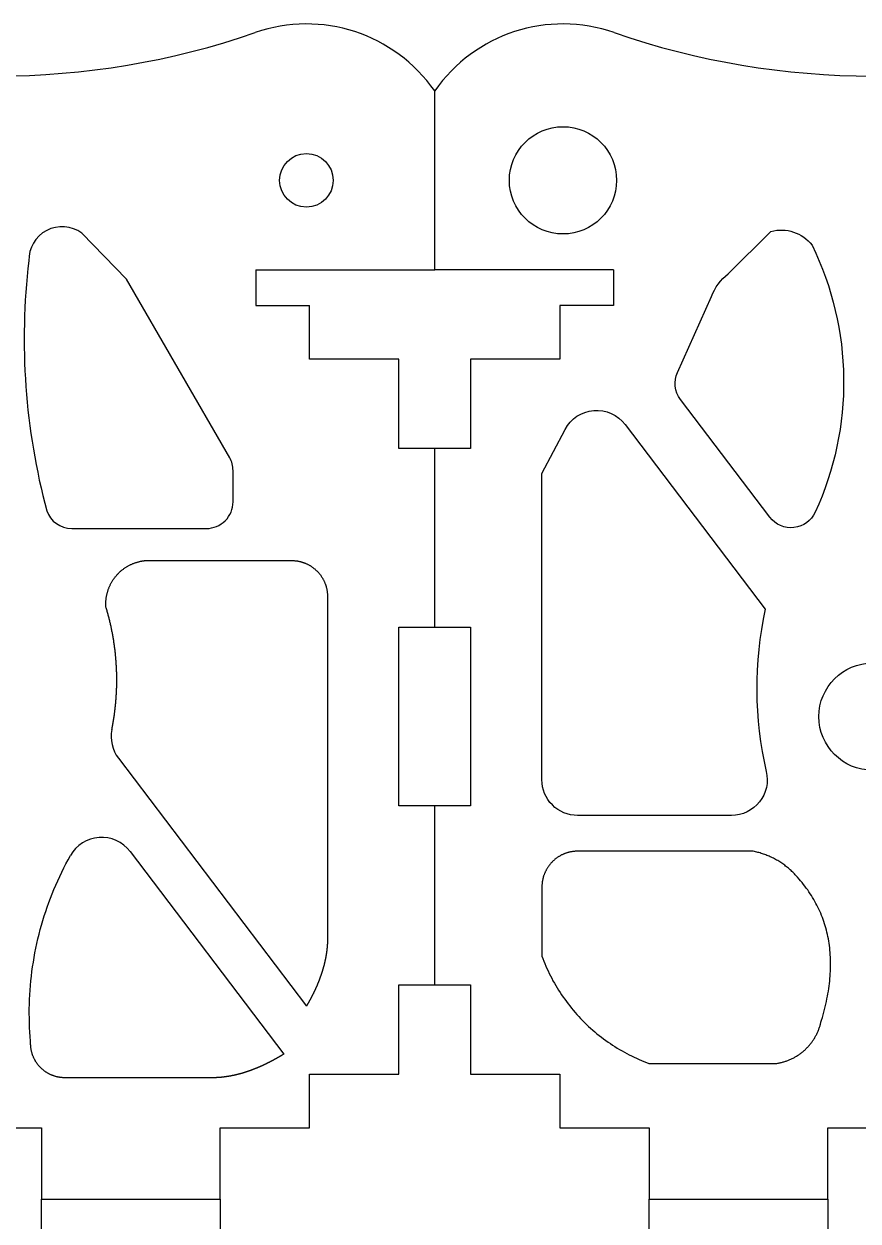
# Model space of a CAD drawing. Header units: millimetres. Extents: x 2149 to 2426, y 891 to 1013.
# Drawn here: x 2175.2 to 2221.9, y 942 to 1008.9 of the extents above; entities that cross this region are included whole.
import ezdxf

# ---------------------------------------------------------------- set-up
doc = ezdxf.new("R2010")
doc.units = ezdxf.units.MM
doc.layers.add('2mm航空层板', color=2, linetype='Continuous')

msp = doc.modelspace()

# ---------------------------------------------------------------- linework, layer by layer
at = {"layer": '2mm航空层板'}
for p, q in [((2198.225, 995.173), (2198.225, 1005.173)), ((2188.225, 995.173), (2198.225, 995.173)), ((2188.225, 995.173), (2188.225, 993.173)), ((2208.225, 995.173), (2198.225, 995.173)), ((2208.225, 995.173), (2208.225, 993.173)), ((2188.225, 993.173), (2191.225, 993.173)), ((2191.225, 990.173), (2191.225, 993.173)), ((2208.225, 993.173), (2205.225, 993.173)), ((2205.225, 993.173), (2205.225, 990.173)), ((2196.225, 990.173), (2191.225, 990.173)), ((2196.225, 985.173), (2196.225, 990.173)), ((2205.225, 990.173), (2200.225, 990.173)), ((2200.225, 990.173), (2200.225, 985.173)), ((2198.225, 985.173), (2196.225, 985.173)), ((2198.225, 975.173), (2198.225, 985.173)), ((2200.225, 985.173), (2198.225, 985.173)), ((2196.225, 965.173), (2196.225, 975.173)), ((2196.225, 975.173), (2198.225, 975.173)), ((2198.225, 975.173), (2200.225, 975.173)), ((2200.225, 975.173), (2200.225, 965.173)), ((2180.526, 967.844), (2191.048, 953.977)), ((2198.225, 965.173), (2196.225, 965.173)), ((2198.225, 955.173), (2198.225, 965.173)), ((2200.225, 965.173), (2198.225, 965.173)), ((2181.175, 962.627), (2189.778, 951.289)), ((2196.225, 950.173), (2196.225, 955.173)), ((2196.225, 955.173), (2198.225, 955.173)), ((2198.225, 955.173), (2200.225, 955.173)), ((2200.225, 955.173), (2200.225, 950.173)), ((2191.225, 947.173), (2191.225, 950.173)), ((2191.225, 950.173), (2196.225, 950.173)), ((2200.225, 950.173), (2205.225, 950.173)), ((2205.225, 950.173), (2205.225, 947.173)), ((2171.225, 947.173), (2176.225, 947.173)), ((2176.225, 947.173), (2176.225, 943.173)), ((2186.225, 943.173), (2186.225, 947.173)), ((2186.225, 947.173), (2191.225, 947.173)), ((2205.225, 947.173), (2210.225, 947.173)), ((2210.225, 947.173), (2210.225, 943.173)), ((2220.225, 943.173), (2220.225, 947.173)), ((2220.225, 947.173), (2225.225, 947.173))]:
    msp.add_line(p, q, dxfattribs=at)
for points in [[(2185.452, 980.698, 0.414214), (2186.941, 982.186), (2186.941, 983.945, 0.124665), (2186.761, 984.654), (2180.981, 994.636), (2178.473, 997.218, 0.620904), (2175.51, 995.672, 0.09486), (2176.514, 981.691, 0.317918), (2177.918, 980.698)], [(2211.809, 989.431), (2213.716, 993.667, -0.14107), (2214.646, 994.946), (2217.045, 997.32, -0.299956), (2219.345, 996.549, -0.224333), (2219.522, 981.607, -0.566928), (2216.983, 981.327), (2211.98, 987.92, -0.274639)]]:
    msp.add_lwpolyline(points, format="xyb", close=True, dxfattribs=at)
msp.add_lwpolyline([(2216.722, 976.183, 0.111225), (2216.783, 967.095, -0.482738), (2214.835, 964.643), (2206.225, 964.643, -0.414214), (2204.225, 966.643), (2204.225, 983.773), (2205.519, 986.236, -0.549131), (2208.883, 986.515), (2216.722, 976.183)], format="xyb", dxfattribs=at)
for points in [[(2176.225, 940.173), (2176.225, 943.173), (2186.225, 943.173), (2186.225, 940.173)], [(2210.225, 940.173), (2210.225, 943.173), (2220.225, 943.173), (2220.225, 940.173)]]:
    msp.add_lwpolyline(points, dxfattribs=at)
for points in [[(2179.83, 976.301, 0), (2179.828, 976.333, 0), (2179.826, 976.365, 0), (2179.825, 976.398, 0), (2179.824, 976.43, 0), (2179.824, 976.463, 0), (2179.824, 976.496, 0), (2179.824, 976.529, 0), (2179.825, 976.562, 0), (2179.827, 976.596, 0), (2179.828, 976.629, 0), (2179.831, 976.663, 0), (2179.834, 976.697, 0), (2179.837, 976.731, 0), (2179.841, 976.765, 0), (2179.845, 976.799, 0), (2179.85, 976.833, 0), (2179.855, 976.868, 0), (2179.861, 976.902, 0), (2179.867, 976.936, 0), (2179.874, 976.971, 0), (2179.881, 977.005, 0), (2179.889, 977.039, 0), (2179.898, 977.074, 0), (2179.907, 977.108, 0), (2179.916, 977.143, 0), (2179.926, 977.177, 0), (2179.937, 977.211, 0), (2179.948, 977.246, 0), (2179.96, 977.28, 0), (2179.972, 977.314, 0), (2179.985, 977.348, 0), (2179.998, 977.382, 0), (2180.012, 977.416, 0), (2180.026, 977.449, 0), (2180.041, 977.483, 0), (2180.056, 977.516, 0), (2180.072, 977.549, 0), (2180.089, 977.582, 0), (2180.106, 977.615, 0), (2180.123, 977.648, 0), (2180.141, 977.68, 0), (2180.16, 977.712, 0), (2180.179, 977.744, 0), (2180.199, 977.776, 0), (2180.219, 977.807, 0), (2180.239, 977.838, 0), (2180.26, 977.869, 0), (2180.282, 977.9, 0), (2180.304, 977.93, 0), (2180.327, 977.96, 0), (2180.35, 977.989, 0), (2180.373, 978.018, 0), (2180.397, 978.047, 0), (2180.421, 978.076, 0), (2180.446, 978.104, 0), (2180.471, 978.131, 0), (2180.497, 978.159, 0), (2180.523, 978.186, 0), (2180.549, 978.212, 0), (2180.576, 978.238, 0), (2180.603, 978.264, 0), (2180.631, 978.289, 0), (2180.659, 978.313, 0), (2180.687, 978.338, 0), (2180.716, 978.361, 0), (2180.745, 978.385, 0), (2180.774, 978.407, 0), (2180.803, 978.43, 0), (2180.833, 978.452, 0), (2180.863, 978.473, 0), (2180.893, 978.494, 0), (2180.924, 978.514, 0), (2180.955, 978.534, 0), (2180.986, 978.553, 0), (2181.017, 978.572, 0), (2181.048, 978.591, 0), (2181.08, 978.608, 0), (2181.112, 978.626, 0), (2181.144, 978.642, 0), (2181.176, 978.659, 0), (2181.208, 978.674, 0), (2181.241, 978.689, 0), (2181.273, 978.704, 0), (2181.306, 978.718, 0), (2181.338, 978.732, 0), (2181.371, 978.745, 0), (2181.404, 978.758, 0), (2181.437, 978.77, 0), (2181.47, 978.781, 0), (2181.503, 978.792, 0), (2181.536, 978.803, 0), (2181.569, 978.813, 0), (2181.602, 978.822, 0), (2181.634, 978.831, 0), (2181.667, 978.84, 0), (2181.7, 978.848, 0), (2181.733, 978.855, 0), (2181.766, 978.862, 0), (2181.799, 978.869, 0), (2181.831, 978.875, 0), (2181.864, 978.88, 0), (2181.897, 978.885, 0), (2181.929, 978.89, 0), (2181.961, 978.894, 0), (2181.993, 978.898, 0), (2182.026, 978.901, 0), (2182.098, 978.903, 0), (2182.217, 978.903, 0), (2182.337, 978.903, 0), (2182.456, 978.903, 0), (2182.576, 978.903, 0), (2182.695, 978.903, 0), (2182.814, 978.903, 0), (2182.934, 978.903, 0), (2183.053, 978.903, 0), (2183.173, 978.903, 0), (2183.292, 978.903, 0), (2183.412, 978.903, 0), (2183.531, 978.903, 0), (2183.65, 978.903, 0), (2183.77, 978.903, 0), (2183.889, 978.903, 0), (2184.009, 978.903, 0), (2184.128, 978.903, 0), (2184.248, 978.903, 0), (2184.367, 978.903, 0), (2184.486, 978.903, 0), (2184.606, 978.903, 0), (2184.725, 978.903, 0), (2184.845, 978.903, 0), (2184.964, 978.903, 0), (2185.084, 978.903, 0), (2185.203, 978.903, 0), (2185.322, 978.903, 0), (2185.442, 978.903, 0), (2185.561, 978.903, 0), (2185.681, 978.903, 0), (2185.8, 978.903, 0), (2185.92, 978.903, 0), (2186.039, 978.903, 0), (2186.159, 978.903, 0), (2186.278, 978.903, 0), (2186.397, 978.903, 0), (2186.517, 978.903, 0), (2186.636, 978.903, 0), (2186.756, 978.903, 0), (2186.875, 978.903, 0), (2186.995, 978.903, 0), (2187.114, 978.903, 0), (2187.233, 978.903, 0), (2187.353, 978.903, 0), (2187.472, 978.903, 0), (2187.592, 978.903, 0), (2187.711, 978.903, 0), (2187.831, 978.903, 0), (2187.95, 978.903, 0), (2188.069, 978.903, 0), (2188.189, 978.903, 0), (2188.308, 978.903, 0), (2188.428, 978.903, 0), (2188.547, 978.903, 0), (2188.667, 978.903, 0), (2188.786, 978.903, 0), (2188.905, 978.903, 0), (2189.025, 978.903, 0), (2189.144, 978.903, 0), (2189.264, 978.903, 0), (2189.383, 978.903, 0), (2189.503, 978.903, 0), (2189.622, 978.903, 0), (2189.742, 978.903, 0), (2189.861, 978.903, 0), (2189.98, 978.903, 0), (2190.1, 978.903, 0), (2190.219, 978.903, 0), (2190.253, 978.903, 0), (2190.281, 978.902, 0), (2190.31, 978.901, 0), (2190.338, 978.9, 0), (2190.367, 978.898, 0), (2190.396, 978.896, 0), (2190.425, 978.893, 0), (2190.453, 978.89, 0), (2190.482, 978.886, 0), (2190.511, 978.882, 0), (2190.54, 978.878, 0), (2190.569, 978.873, 0), (2190.597, 978.868, 0), (2190.626, 978.862, 0), (2190.655, 978.856, 0), (2190.684, 978.85, 0), (2190.712, 978.843, 0), (2190.741, 978.835, 0), (2190.769, 978.828, 0), (2190.797, 978.819, 0), (2190.826, 978.811, 0), (2190.854, 978.802, 0), (2190.882, 978.792, 0), (2190.909, 978.782, 0), (2190.937, 978.772, 0), (2190.965, 978.761, 0), (2190.992, 978.75, 0), (2191.019, 978.739, 0), (2191.046, 978.727, 0), (2191.073, 978.714, 0), (2191.1, 978.702, 0), (2191.126, 978.689, 0), (2191.153, 978.675, 0), (2191.179, 978.661, 0), (2191.205, 978.647, 0), (2191.23, 978.632, 0), (2191.255, 978.617, 0), (2191.281, 978.602, 0), (2191.305, 978.586, 0), (2191.33, 978.57, 0), (2191.354, 978.554, 0), (2191.378, 978.537, 0), (2191.402, 978.52, 0), (2191.425, 978.503, 0), (2191.449, 978.485, 0), (2191.471, 978.467, 0), (2191.494, 978.449, 0), (2191.516, 978.431, 0), (2191.538, 978.412, 0), (2191.56, 978.393, 0), (2191.581, 978.374, 0), (2191.602, 978.354, 0), (2191.622, 978.334, 0), (2191.643, 978.314, 0), (2191.663, 978.294, 0), (2191.682, 978.273, 0), (2191.702, 978.252, 0), (2191.721, 978.231, 0), (2191.74, 978.209, 0), (2191.759, 978.187, 0), (2191.777, 978.165, 0), (2191.795, 978.142, 0), (2191.813, 978.119, 0), (2191.831, 978.096, 0), (2191.848, 978.073, 0), (2191.865, 978.049, 0), (2191.881, 978.025, 0), (2191.897, 978, 0), (2191.913, 977.976, 0), (2191.929, 977.951, 0), (2191.944, 977.926, 0), (2191.959, 977.9, 0), (2191.974, 977.875, 0), (2191.988, 977.849, 0), (2192.001, 977.823, 0), (2192.015, 977.796, 0), (2192.028, 977.77, 0), (2192.04, 977.743, 0), (2192.053, 977.716, 0), (2192.065, 977.689, 0), (2192.076, 977.662, 0), (2192.087, 977.634, 0), (2192.098, 977.607, 0), (2192.108, 977.579, 0), (2192.118, 977.551, 0), (2192.127, 977.523, 0), (2192.136, 977.495, 0), (2192.144, 977.467, 0), (2192.153, 977.439, 0), (2192.16, 977.41, 0), (2192.167, 977.382, 0), (2192.174, 977.353, 0), (2192.181, 977.324, 0), (2192.187, 977.296, 0), (2192.192, 977.267, 0), (2192.197, 977.238, 0), (2192.202, 977.209, 0), (2192.206, 977.181, 0), (2192.21, 977.152, 0), (2192.213, 977.123, 0), (2192.216, 977.094, 0), (2192.219, 977.065, 0), (2192.221, 977.037, 0), (2192.223, 977.008, 0), (2192.224, 976.979, 0), (2192.225, 976.951, 0), (2192.226, 976.922, 0), (2192.226, 976.811, 0), (2192.226, 976.532, 0), (2192.226, 976.252, 0), (2192.226, 975.972, 0), (2192.226, 975.693, 0), (2192.226, 975.413, 0), (2192.226, 975.133, 0), (2192.226, 974.854, 0), (2192.226, 974.574, 0), (2192.226, 974.294, 0), (2192.226, 974.014, 0), (2192.226, 973.735, 0), (2192.226, 973.455, 0), (2192.226, 973.175, 0), (2192.226, 972.896, 0), (2192.226, 972.616, 0), (2192.226, 972.336, 0), (2192.226, 972.056, 0), (2192.226, 971.777, 0), (2192.226, 971.497, 0), (2192.226, 971.217, 0), (2192.226, 970.938, 0), (2192.226, 970.658, 0), (2192.226, 970.378, 0), (2192.226, 970.099, 0), (2192.226, 969.819, 0), (2192.226, 969.539, 0), (2192.226, 969.259, 0), (2192.226, 968.98, 0), (2192.226, 968.7, 0), (2192.226, 968.42, 0), (2192.226, 968.141, 0), (2192.226, 967.861, 0), (2192.226, 967.581, 0), (2192.226, 967.301, 0), (2192.226, 967.022, 0), (2192.226, 966.742, 0), (2192.226, 966.462, 0), (2192.226, 966.183, 0), (2192.226, 965.903, 0), (2192.226, 965.623, 0), (2192.226, 965.344, 0), (2192.226, 965.064, 0), (2192.226, 964.784, 0), (2192.226, 964.504, 0), (2192.226, 964.225, 0), (2192.226, 963.945, 0), (2192.226, 963.665, 0), (2192.226, 963.386, 0), (2192.226, 963.106, 0), (2192.226, 962.826, 0), (2192.226, 962.546, 0), (2192.226, 962.267, 0), (2192.226, 961.987, 0), (2192.226, 961.707, 0), (2192.226, 961.428, 0), (2192.226, 961.148, 0), (2192.226, 960.868, 0), (2192.226, 960.589, 0), (2192.226, 960.309, 0), (2192.226, 960.029, 0), (2192.226, 959.749, 0), (2192.226, 959.47, 0), (2192.226, 959.19, 0), (2192.226, 958.91, 0), (2192.226, 958.631, 0), (2192.226, 958.351, 0), (2192.226, 958.071, 0), (2192.226, 957.791, 0), (2192.226, 957.727, 0), (2192.226, 957.713, 0), (2192.225, 957.698, 0), (2192.225, 957.684, 0), (2192.225, 957.669, 0), (2192.225, 957.654, 0), (2192.225, 957.64, 0), (2192.224, 957.625, 0), (2192.224, 957.611, 0), (2192.224, 957.596, 0), (2192.223, 957.581, 0), (2192.223, 957.567, 0), (2192.222, 957.552, 0), (2192.222, 957.538, 0), (2192.221, 957.523, 0), (2192.22, 957.508, 0), (2192.22, 957.494, 0), (2192.219, 957.479, 0), (2192.218, 957.465, 0), (2192.218, 957.45, 0), (2192.217, 957.436, 0), (2192.216, 957.421, 0), (2192.215, 957.406, 0), (2192.214, 957.392, 0), (2192.213, 957.377, 0), (2192.212, 957.363, 0), (2192.211, 957.348, 0), (2192.21, 957.334, 0), (2192.209, 957.319, 0), (2192.208, 957.304, 0), (2192.206, 957.29, 0), (2192.205, 957.275, 0), (2192.204, 957.261, 0), (2192.202, 957.246, 0), (2192.201, 957.232, 0), (2192.2, 957.217, 0), (2192.198, 957.202, 0), (2192.197, 957.188, 0), (2192.195, 957.173, 0), (2192.194, 957.159, 0), (2192.192, 957.144, 0), (2192.19, 957.13, 0), (2192.189, 957.115, 0), (2192.187, 957.101, 0), (2192.185, 957.086, 0), (2192.184, 957.071, 0), (2192.182, 957.057, 0), (2192.18, 957.042, 0), (2192.178, 957.028, 0), (2192.176, 957.013, 0), (2192.174, 956.999, 0), (2192.172, 956.984, 0), (2192.17, 956.97, 0), (2192.168, 956.955, 0), (2192.166, 956.941, 0), (2192.164, 956.926, 0), (2192.162, 956.912, 0), (2192.159, 956.897, 0), (2192.157, 956.883, 0), (2192.155, 956.868, 0), (2192.152, 956.854, 0), (2192.15, 956.839, 0), (2192.148, 956.825, 0), (2192.145, 956.81, 0), (2192.143, 956.796, 0), (2192.14, 956.781, 0), (2192.138, 956.767, 0), (2192.135, 956.752, 0), (2192.133, 956.738, 0), (2192.13, 956.723, 0), (2192.127, 956.709, 0), (2192.125, 956.694, 0), (2192.122, 956.68, 0), (2192.119, 956.666, 0), (2192.116, 956.651, 0), (2192.113, 956.637, 0), (2192.11, 956.622, 0), (2192.108, 956.608, 0), (2192.105, 956.593, 0), (2192.102, 956.579, 0), (2192.099, 956.565, 0), (2192.096, 956.55, 0), (2192.093, 956.536, 0), (2192.089, 956.521, 0), (2192.086, 956.507, 0), (2192.083, 956.492, 0), (2192.08, 956.478, 0), (2192.077, 956.464, 0), (2192.073, 956.449, 0), (2192.07, 956.435, 0), (2192.067, 956.421, 0), (2192.063, 956.406, 0), (2192.06, 956.392, 0), (2192.056, 956.377, 0), (2192.053, 956.363, 0), (2192.049, 956.349, 0), (2192.046, 956.334, 0), (2192.042, 956.32, 0), (2192.039, 956.306, 0), (2192.035, 956.291, 0), (2192.032, 956.277, 0), (2192.028, 956.263, 0), (2192.024, 956.248, 0), (2192.02, 956.234, 0), (2192.017, 956.22, 0), (2192.013, 956.206, 0), (2192.009, 956.191, 0), (2192.005, 956.177, 0), (2192.001, 956.163, 0), (2191.997, 956.148, 0), (2191.993, 956.134, 0), (2191.989, 956.12, 0), (2191.985, 956.106, 0), (2191.981, 956.091, 0), (2191.977, 956.077, 0), (2191.973, 956.063, 0), (2191.969, 956.049, 0), (2191.965, 956.034, 0), (2191.96, 956.02, 0), (2191.956, 956.006, 0), (2191.952, 955.992, 0), (2191.948, 955.977, 0), (2191.943, 955.963, 0), (2191.939, 955.949, 0), (2191.935, 955.935, 0), (2191.93, 955.921, 0), (2191.926, 955.907, 0), (2191.921, 955.892, 0), (2191.917, 955.878, 0), (2191.912, 955.864, 0), (2191.908, 955.85, 0), (2191.903, 955.836, 0), (2191.898, 955.822, 0), (2191.894, 955.808, 0), (2191.889, 955.793, 0), (2191.884, 955.779, 0), (2191.88, 955.765, 0), (2191.875, 955.751, 0), (2191.87, 955.737, 0), (2191.865, 955.723, 0), (2191.861, 955.709, 0), (2191.856, 955.695, 0), (2191.851, 955.681, 0), (2191.846, 955.667, 0), (2191.841, 955.653, 0), (2191.836, 955.639, 0), (2191.831, 955.625, 0), (2191.826, 955.611, 0), (2191.821, 955.597, 0), (2191.816, 955.583, 0), (2191.811, 955.569, 0), (2191.806, 955.555, 0), (2191.8, 955.541, 0), (2191.795, 955.527, 0), (2191.79, 955.513, 0), (2191.785, 955.499, 0), (2191.78, 955.485, 0), (2191.774, 955.471, 0), (2191.769, 955.457, 0), (2191.764, 955.443, 0), (2191.758, 955.429, 0), (2191.753, 955.415, 0), (2191.748, 955.401, 0), (2191.742, 955.387, 0), (2191.737, 955.373, 0), (2191.731, 955.36, 0), (2191.726, 955.346, 0), (2191.72, 955.332, 0), (2191.715, 955.318, 0), (2191.709, 955.304, 0), (2191.703, 955.29, 0), (2191.698, 955.277, 0), (2191.692, 955.263, 0), (2191.687, 955.249, 0), (2191.681, 955.235, 0), (2191.675, 955.221, 0), (2191.669, 955.208, 0), (2191.664, 955.194, 0), (2191.658, 955.18, 0), (2191.652, 955.166, 0), (2191.646, 955.153, 0), (2191.64, 955.139, 0), (2191.634, 955.125, 0), (2191.629, 955.111, 0), (2191.623, 955.098, 0), (2191.617, 955.084, 0), (2191.611, 955.07, 0), (2191.605, 955.057, 0), (2191.599, 955.043, 0), (2191.593, 955.029, 0), (2191.587, 955.016, 0), (2191.58, 955.002, 0), (2191.574, 954.988, 0), (2191.568, 954.975, 0), (2191.562, 954.961, 0), (2191.556, 954.948, 0), (2191.55, 954.934, 0), (2191.544, 954.92, 0), (2191.537, 954.907, 0), (2191.531, 954.893, 0), (2191.525, 954.88, 0), (2191.518, 954.866, 0), (2191.512, 954.853, 0), (2191.506, 954.839, 0), (2191.499, 954.826, 0), (2191.493, 954.812, 0), (2191.487, 954.799, 0), (2191.48, 954.785, 0), (2191.474, 954.772, 0), (2191.467, 954.758, 0), (2191.461, 954.745, 0), (2191.454, 954.732, 0), (2191.448, 954.718, 0), (2191.441, 954.705, 0), (2191.435, 954.691, 0), (2191.428, 954.678, 0), (2191.422, 954.665, 0), (2191.415, 954.651, 0), (2191.408, 954.638, 0), (2191.402, 954.625, 0), (2191.395, 954.611, 0), (2191.388, 954.598, 0), (2191.382, 954.585, 0), (2191.375, 954.571, 0), (2191.368, 954.558, 0), (2191.361, 954.545, 0), (2191.354, 954.532, 0), (2191.348, 954.518, 0), (2191.341, 954.505, 0), (2191.334, 954.492, 0), (2191.327, 954.479, 0), (2191.32, 954.466, 0), (2191.313, 954.452, 0), (2191.306, 954.439, 0), (2191.3, 954.426, 0), (2191.293, 954.413, 0), (2191.286, 954.4, 0), (2191.279, 954.387, 0), (2191.272, 954.374, 0), (2191.265, 954.36, 0), (2191.258, 954.347, 0), (2191.251, 954.334, 0), (2191.243, 954.321, 0), (2191.236, 954.308, 0), (2191.229, 954.295, 0), (2191.222, 954.282, 0), (2191.215, 954.269, 0), (2191.208, 954.256, 0), (2191.201, 954.243, 0), (2191.193, 954.23, 0), (2191.186, 954.217, 0), (2191.179, 954.204, 0), (2191.172, 954.191, 0), (2191.165, 954.179, 0), (2191.157, 954.166, 0), (2191.15, 954.153, 0), (2191.143, 954.14, 0), (2191.135, 954.127, 0), (2191.128, 954.114, 0), (2191.121, 954.101, 0), (2191.113, 954.089, 0), (2191.106, 954.076, 0), (2191.099, 954.063, 0), (2191.091, 954.05, 0), (2191.084, 954.037, 0), (2191.076, 954.025, 0), (2191.069, 954.012, 0), (2191.048, 953.977, 0)], [(2180.159, 969.448, 0), (2180.17, 969.502, 0), (2180.181, 969.556, 0), (2180.191, 969.611, 0), (2180.201, 969.665, 0), (2180.211, 969.719, 0), (2180.221, 969.774, 0), (2180.23, 969.828, 0), (2180.24, 969.883, 0), (2180.249, 969.937, 0), (2180.258, 969.992, 0), (2180.266, 970.047, 0), (2180.275, 970.101, 0), (2180.283, 970.156, 0), (2180.291, 970.211, 0), (2180.299, 970.266, 0), (2180.306, 970.32, 0), (2180.314, 970.375, 0), (2180.321, 970.43, 0), (2180.328, 970.485, 0), (2180.335, 970.54, 0), (2180.341, 970.595, 0), (2180.347, 970.65, 0), (2180.354, 970.705, 0), (2180.359, 970.76, 0), (2180.365, 970.815, 0), (2180.37, 970.87, 0), (2180.376, 970.925, 0), (2180.381, 970.98, 0), (2180.385, 971.035, 0), (2180.39, 971.09, 0), (2180.394, 971.145, 0), (2180.398, 971.2, 0), (2180.402, 971.256, 0), (2180.406, 971.311, 0), (2180.41, 971.366, 0), (2180.413, 971.421, 0), (2180.416, 971.476, 0), (2180.419, 971.531, 0), (2180.421, 971.587, 0), (2180.424, 971.642, 0), (2180.426, 971.697, 0), (2180.428, 971.752, 0), (2180.429, 971.807, 0), (2180.431, 971.862, 0), (2180.432, 971.917, 0), (2180.433, 971.973, 0), (2180.434, 972.028, 0), (2180.435, 972.083, 0), (2180.435, 972.138, 0), (2180.436, 972.193, 0), (2180.436, 972.248, 0), (2180.435, 972.303, 0), (2180.435, 972.358, 0), (2180.434, 972.413, 0), (2180.433, 972.468, 0), (2180.432, 972.523, 0), (2180.431, 972.578, 0), (2180.43, 972.633, 0), (2180.428, 972.688, 0), (2180.426, 972.743, 0), (2180.424, 972.798, 0), (2180.421, 972.853, 0), (2180.419, 972.907, 0), (2180.416, 972.962, 0), (2180.413, 973.017, 0), (2180.41, 973.072, 0), (2180.406, 973.126, 0), (2180.403, 973.181, 0), (2180.399, 973.236, 0), (2180.395, 973.29, 0), (2180.391, 973.345, 0), (2180.386, 973.399, 0), (2180.381, 973.454, 0), (2180.376, 973.508, 0), (2180.371, 973.562, 0), (2180.366, 973.617, 0), (2180.361, 973.671, 0), (2180.355, 973.725, 0), (2180.349, 973.779, 0), (2180.343, 973.833, 0), (2180.336, 973.887, 0), (2180.33, 973.941, 0), (2180.323, 973.995, 0), (2180.316, 974.049, 0), (2180.309, 974.103, 0), (2180.302, 974.157, 0), (2180.294, 974.211, 0), (2180.286, 974.264, 0), (2180.278, 974.318, 0), (2180.27, 974.372, 0), (2180.262, 974.425, 0), (2180.253, 974.479, 0), (2180.244, 974.532, 0), (2180.235, 974.585, 0), (2180.226, 974.638, 0), (2180.217, 974.692, 0), (2180.207, 974.745, 0), (2180.197, 974.798, 0), (2180.187, 974.851, 0), (2180.177, 974.904, 0), (2180.167, 974.956, 0), (2180.156, 975.009, 0), (2180.145, 975.062, 0), (2180.134, 975.114, 0), (2180.123, 975.167, 0), (2180.112, 975.219, 0), (2180.1, 975.272, 0), (2180.089, 975.324, 0), (2180.077, 975.376, 0), (2180.065, 975.428, 0), (2180.052, 975.48, 0), (2180.04, 975.532, 0), (2180.027, 975.584, 0), (2180.014, 975.636, 0), (2180.001, 975.688, 0), (2179.988, 975.739, 0), (2179.974, 975.791, 0), (2179.961, 975.842, 0), (2179.947, 975.894, 0), (2179.933, 975.945, 0), (2179.919, 975.996, 0), (2179.905, 976.047, 0), (2179.89, 976.098, 0), (2179.875, 976.149, 0), (2179.86, 976.2, 0), (2179.845, 976.25, 0), (2179.83, 976.301, 0)], [(2189.778, 951.289, 0), (2189.772, 951.285, 0), (2189.76, 951.278, 0), (2189.747, 951.27, 0), (2189.735, 951.262, 0), (2189.722, 951.255, 0), (2189.71, 951.247, 0), (2189.697, 951.24, 0), (2189.685, 951.232, 0), (2189.672, 951.225, 0), (2189.66, 951.217, 0), (2189.647, 951.21, 0), (2189.634, 951.202, 0), (2189.622, 951.195, 0), (2189.609, 951.187, 0), (2189.596, 951.18, 0), (2189.584, 951.172, 0), (2189.571, 951.165, 0), (2189.558, 951.158, 0), (2189.546, 951.15, 0), (2189.533, 951.143, 0), (2189.52, 951.135, 0), (2189.508, 951.128, 0), (2189.495, 951.121, 0), (2189.482, 951.113, 0), (2189.469, 951.106, 0), (2189.456, 951.099, 0), (2189.444, 951.091, 0), (2189.431, 951.084, 0), (2189.418, 951.077, 0), (2189.405, 951.07, 0), (2189.392, 951.062, 0), (2189.379, 951.055, 0), (2189.366, 951.048, 0), (2189.354, 951.041, 0), (2189.341, 951.033, 0), (2189.328, 951.026, 0), (2189.315, 951.019, 0), (2189.302, 951.012, 0), (2189.289, 951.005, 0), (2189.276, 950.998, 0), (2189.263, 950.991, 0), (2189.25, 950.983, 0), (2189.237, 950.976, 0), (2189.224, 950.969, 0), (2189.211, 950.962, 0), (2189.198, 950.955, 0), (2189.185, 950.948, 0), (2189.172, 950.941, 0), (2189.159, 950.934, 0), (2189.145, 950.927, 0), (2189.132, 950.92, 0), (2189.119, 950.913, 0), (2189.106, 950.906, 0), (2189.093, 950.9, 0), (2189.08, 950.893, 0), (2189.067, 950.886, 0), (2189.053, 950.879, 0), (2189.04, 950.872, 0), (2189.027, 950.865, 0), (2189.014, 950.858, 0), (2189.001, 950.852, 0), (2188.987, 950.845, 0), (2188.974, 950.838, 0), (2188.961, 950.831, 0), (2188.947, 950.825, 0), (2188.934, 950.818, 0), (2188.921, 950.811, 0), (2188.908, 950.805, 0), (2188.894, 950.798, 0), (2188.881, 950.791, 0), (2188.868, 950.785, 0), (2188.854, 950.778, 0), (2188.841, 950.772, 0), (2188.827, 950.765, 0), (2188.814, 950.758, 0), (2188.801, 950.752, 0), (2188.787, 950.745, 0), (2188.774, 950.739, 0), (2188.76, 950.732, 0), (2188.747, 950.726, 0), (2188.734, 950.72, 0), (2188.72, 950.713, 0), (2188.707, 950.707, 0), (2188.693, 950.7, 0), (2188.68, 950.694, 0), (2188.666, 950.688, 0), (2188.653, 950.681, 0), (2188.639, 950.675, 0), (2188.626, 950.669, 0), (2188.612, 950.663, 0), (2188.598, 950.656, 0), (2188.585, 950.65, 0), (2188.571, 950.644, 0), (2188.558, 950.638, 0), (2188.544, 950.632, 0), (2188.531, 950.626, 0), (2188.517, 950.62, 0), (2188.503, 950.613, 0), (2188.49, 950.607, 0), (2188.476, 950.601, 0), (2188.462, 950.595, 0), (2188.449, 950.589, 0), (2188.435, 950.583, 0), (2188.421, 950.577, 0), (2188.408, 950.571, 0), (2188.394, 950.566, 0), (2188.38, 950.56, 0), (2188.367, 950.554, 0), (2188.353, 950.548, 0), (2188.339, 950.542, 0), (2188.325, 950.536, 0), (2188.312, 950.531, 0), (2188.298, 950.525, 0), (2188.284, 950.519, 0), (2188.27, 950.513, 0), (2188.256, 950.508, 0), (2188.243, 950.502, 0), (2188.229, 950.496, 0), (2188.215, 950.491, 0), (2188.201, 950.485, 0), (2188.187, 950.48, 0), (2188.174, 950.474, 0), (2188.16, 950.469, 0), (2188.146, 950.463, 0), (2188.132, 950.458, 0), (2188.118, 950.452, 0), (2188.104, 950.447, 0), (2188.09, 950.441, 0), (2188.076, 950.436, 0), (2188.063, 950.431, 0), (2188.049, 950.425, 0), (2188.035, 950.42, 0), (2188.021, 950.415, 0), (2188.007, 950.409, 0), (2187.993, 950.404, 0), (2187.979, 950.399, 0), (2187.965, 950.394, 0), (2187.951, 950.389, 0), (2187.937, 950.384, 0), (2187.923, 950.379, 0), (2187.909, 950.373, 0), (2187.895, 950.368, 0), (2187.881, 950.363, 0), (2187.867, 950.358, 0), (2187.853, 950.353, 0), (2187.839, 950.349, 0), (2187.825, 950.344, 0), (2187.811, 950.339, 0), (2187.797, 950.334, 0), (2187.783, 950.329, 0), (2187.769, 950.324, 0), (2187.755, 950.319, 0), (2187.74, 950.315, 0), (2187.726, 950.31, 0), (2187.712, 950.305, 0), (2187.698, 950.301, 0), (2187.684, 950.296, 0), (2187.67, 950.291, 0), (2187.656, 950.287, 0), (2187.642, 950.282, 0), (2187.628, 950.278, 0), (2187.613, 950.273, 0), (2187.599, 950.269, 0), (2187.585, 950.264, 0), (2187.571, 950.26, 0), (2187.557, 950.255, 0), (2187.543, 950.251, 0), (2187.528, 950.247, 0), (2187.514, 950.242, 0), (2187.5, 950.238, 0), (2187.486, 950.234, 0), (2187.472, 950.23, 0), (2187.457, 950.226, 0), (2187.443, 950.221, 0), (2187.429, 950.217, 0), (2187.415, 950.213, 0), (2187.4, 950.209, 0), (2187.386, 950.205, 0), (2187.372, 950.201, 0), (2187.358, 950.197, 0), (2187.343, 950.193, 0), (2187.329, 950.189, 0), (2187.315, 950.185, 0), (2187.301, 950.182, 0), (2187.286, 950.178, 0), (2187.272, 950.174, 0), (2187.258, 950.17, 0), (2187.243, 950.166, 0), (2187.229, 950.163, 0), (2187.215, 950.159, 0), (2187.2, 950.155, 0), (2187.186, 950.152, 0), (2187.172, 950.148, 0), (2187.157, 950.145, 0), (2187.143, 950.141, 0), (2187.129, 950.138, 0), (2187.114, 950.134, 0), (2187.1, 950.131, 0), (2187.086, 950.128, 0), (2187.071, 950.124, 0), (2187.057, 950.121, 0), (2187.043, 950.118, 0), (2187.028, 950.114, 0), (2187.014, 950.111, 0), (2187, 950.108, 0), (2186.985, 950.105, 0), (2186.971, 950.102, 0), (2186.956, 950.099, 0), (2186.942, 950.096, 0), (2186.928, 950.093, 0), (2186.913, 950.09, 0), (2186.899, 950.087, 0), (2186.884, 950.084, 0), (2186.87, 950.081, 0), (2186.855, 950.078, 0), (2186.841, 950.075, 0), (2186.827, 950.072, 0), (2186.812, 950.07, 0), (2186.798, 950.067, 0), (2186.783, 950.064, 0), (2186.769, 950.062, 0), (2186.754, 950.059, 0), (2186.74, 950.056, 0), (2186.725, 950.054, 0), (2186.711, 950.051, 0), (2186.696, 950.049, 0), (2186.682, 950.047, 0), (2186.667, 950.044, 0), (2186.653, 950.042, 0), (2186.639, 950.039, 0), (2186.624, 950.037, 0), (2186.61, 950.035, 0), (2186.595, 950.033, 0), (2186.581, 950.031, 0), (2186.566, 950.028, 0), (2186.552, 950.026, 0), (2186.537, 950.024, 0), (2186.523, 950.022, 0), (2186.508, 950.02, 0), (2186.494, 950.018, 0), (2186.479, 950.016, 0), (2186.464, 950.014, 0), (2186.45, 950.013, 0), (2186.435, 950.011, 0), (2186.421, 950.009, 0), (2186.406, 950.007, 0), (2186.392, 950.006, 0), (2186.377, 950.004, 0), (2186.363, 950.002, 0), (2186.348, 950.001, 0), (2186.334, 949.999, 0), (2186.319, 949.998, 0), (2186.305, 949.996, 0), (2186.29, 949.995, 0), (2186.275, 949.993, 0), (2186.261, 949.992, 0), (2186.246, 949.991, 0), (2186.232, 949.989, 0), (2186.217, 949.988, 0), (2186.203, 949.987, 0), (2186.188, 949.986, 0), (2186.174, 949.985, 0), (2186.159, 949.984, 0), (2186.144, 949.983, 0), (2186.13, 949.982, 0), (2186.115, 949.981, 0), (2186.101, 949.98, 0), (2186.086, 949.979, 0), (2186.072, 949.978, 0), (2186.057, 949.977, 0), (2186.042, 949.976, 0), (2186.028, 949.976, 0), (2186.013, 949.975, 0), (2185.999, 949.974, 0), (2185.984, 949.974, 0), (2185.969, 949.973, 0), (2185.955, 949.973, 0), (2185.94, 949.972, 0), (2185.926, 949.972, 0), (2185.911, 949.971, 0), (2185.897, 949.971, 0), (2185.882, 949.971, 0), (2185.867, 949.971, 0), (2185.853, 949.97, 0), (2185.838, 949.97, 0), (2185.824, 949.97, 0), (2185.809, 949.97, 0), (2185.794, 949.97, 0), (2185.762, 949.97, 0), (2185.642, 949.97, 0), (2185.521, 949.97, 0), (2185.4, 949.97, 0), (2185.279, 949.97, 0), (2185.159, 949.97, 0), (2185.038, 949.97, 0), (2184.917, 949.97, 0), (2184.797, 949.97, 0), (2184.676, 949.97, 0), (2184.555, 949.97, 0), (2184.435, 949.97, 0), (2184.314, 949.97, 0), (2184.193, 949.97, 0), (2184.073, 949.97, 0), (2183.952, 949.97, 0), (2183.831, 949.97, 0), (2183.71, 949.97, 0), (2183.59, 949.97, 0), (2183.469, 949.97, 0), (2183.348, 949.97, 0), (2183.228, 949.97, 0), (2183.107, 949.97, 0), (2182.986, 949.97, 0), (2182.866, 949.97, 0), (2182.745, 949.97, 0), (2182.624, 949.97, 0), (2182.503, 949.97, 0), (2182.383, 949.97, 0), (2182.262, 949.97, 0), (2182.141, 949.97, 0), (2182.021, 949.97, 0), (2181.9, 949.97, 0), (2181.779, 949.97, 0), (2181.659, 949.97, 0), (2181.538, 949.97, 0), (2181.417, 949.97, 0), (2181.296, 949.97, 0), (2181.176, 949.97, 0), (2181.055, 949.97, 0), (2180.934, 949.97, 0), (2180.814, 949.97, 0), (2180.693, 949.97, 0), (2180.572, 949.97, 0), (2180.452, 949.97, 0), (2180.331, 949.97, 0), (2180.21, 949.97, 0), (2180.09, 949.97, 0), (2179.969, 949.97, 0), (2179.848, 949.97, 0), (2179.727, 949.97, 0), (2179.607, 949.97, 0), (2179.486, 949.97, 0), (2179.365, 949.97, 0), (2179.245, 949.97, 0), (2179.124, 949.97, 0), (2179.003, 949.97, 0), (2178.883, 949.97, 0), (2178.762, 949.97, 0), (2178.641, 949.97, 0), (2178.52, 949.97, 0), (2178.4, 949.97, 0), (2178.279, 949.97, 0), (2178.158, 949.97, 0), (2178.038, 949.97, 0), (2177.917, 949.97, 0), (2177.796, 949.97, 0), (2177.676, 949.97, 0), (2177.555, 949.97, 0), (2177.495, 949.97, 0), (2177.468, 949.971, 0), (2177.441, 949.972, 0), (2177.413, 949.973, 0), (2177.386, 949.975, 0), (2177.358, 949.977, 0), (2177.331, 949.98, 0), (2177.303, 949.983, 0), (2177.276, 949.986, 0), (2177.248, 949.99, 0), (2177.221, 949.995, 0), (2177.193, 949.999, 0), (2177.166, 950.004, 0), (2177.138, 950.01, 0), (2177.111, 950.016, 0), (2177.084, 950.022, 0), (2177.056, 950.029, 0), (2177.029, 950.036, 0), (2177.002, 950.043, 0), (2176.975, 950.051, 0), (2176.948, 950.06, 0), (2176.921, 950.068, 0), (2176.894, 950.078, 0), (2176.868, 950.087, 0), (2176.841, 950.097, 0), (2176.815, 950.107, 0), (2176.789, 950.118, 0), (2176.763, 950.129, 0), (2176.737, 950.141, 0), (2176.711, 950.153, 0), (2176.686, 950.165, 0), (2176.661, 950.178, 0), (2176.635, 950.191, 0), (2176.611, 950.204, 0), (2176.586, 950.218, 0), (2176.561, 950.232, 0), (2176.537, 950.246, 0), (2176.513, 950.261, 0), (2176.49, 950.276, 0), (2176.466, 950.291, 0), (2176.443, 950.307, 0), (2176.42, 950.323, 0), (2176.397, 950.339, 0), (2176.375, 950.356, 0), (2176.353, 950.373, 0), (2176.331, 950.39, 0), (2176.309, 950.408, 0), (2176.288, 950.426, 0), (2176.267, 950.444, 0), (2176.247, 950.462, 0), (2176.226, 950.481, 0), (2176.206, 950.499, 0), (2176.187, 950.518, 0), (2176.167, 950.538, 0), (2176.148, 950.557, 0), (2176.13, 950.577, 0), (2176.111, 950.597, 0), (2176.093, 950.617, 0), (2176.075, 950.638, 0), (2176.057, 950.659, 0), (2176.04, 950.68, 0), (2176.022, 950.702, 0), (2176.006, 950.724, 0), (2175.989, 950.746, 0), (2175.973, 950.769, 0), (2175.956, 950.791, 0), (2175.941, 950.815, 0), (2175.925, 950.838, 0), (2175.91, 950.861, 0), (2175.895, 950.885, 0), (2175.881, 950.909, 0), (2175.867, 950.934, 0), (2175.853, 950.958, 0), (2175.84, 950.983, 0), (2175.826, 951.008, 0), (2175.814, 951.033, 0), (2175.801, 951.058, 0), (2175.789, 951.084, 0), (2175.778, 951.11, 0), (2175.767, 951.136, 0), (2175.756, 951.162, 0), (2175.745, 951.188, 0), (2175.735, 951.215, 0), (2175.726, 951.241, 0), (2175.716, 951.268, 0), (2175.707, 951.295, 0), (2175.699, 951.322, 0), (2175.691, 951.349, 0), (2175.683, 951.376, 0), (2175.676, 951.403, 0), (2175.669, 951.431, 0), (2175.662, 951.458, 0), (2175.656, 951.485, 0), (2175.651, 951.513, 0), (2175.646, 951.541, 0), (2175.641, 951.568, 0), (2175.636, 951.596, 0), (2175.632, 951.623, 0), (2175.629, 951.651, 0), (2175.626, 951.679, 0), (2175.623, 951.706, 0), (2175.621, 951.734, 0), (2175.619, 951.762, 0), (2175.617, 951.789, 0), (2175.616, 951.817, 0), (2175.615, 951.844, 0), (2175.615, 951.872, 0), (2175.615, 951.899, 0), (2175.615, 951.926, 0), (2175.61, 952.012, 0), (2175.589, 952.269, 0), (2175.572, 952.527, 0), (2175.558, 952.785, 0), (2175.548, 953.044, 0), (2175.542, 953.304, 0), (2175.54, 953.565, 0), (2175.541, 953.826, 0), (2175.546, 954.087, 0), (2175.555, 954.349, 0), (2175.568, 954.61, 0), (2175.584, 954.873, 0), (2175.605, 955.135, 0), (2175.629, 955.397, 0), (2175.658, 955.659, 0), (2175.69, 955.921, 0), (2175.726, 956.183, 0), (2175.766, 956.444, 0), (2175.809, 956.705, 0), (2175.857, 956.965, 0), (2175.908, 957.225, 0), (2175.964, 957.484, 0), (2176.023, 957.742, 0), (2176.086, 958, 0), (2176.153, 958.256, 0), (2176.223, 958.512, 0), (2176.297, 958.766, 0), (2176.375, 959.02, 0), (2176.457, 959.272, 0), (2176.542, 959.522, 0), (2176.631, 959.771, 0), (2176.724, 960.019, 0), (2176.82, 960.265, 0), (2176.92, 960.51, 0), (2177.023, 960.752, 0), (2177.129, 960.993, 0), (2177.239, 961.232, 0), (2177.353, 961.469, 0), (2177.469, 961.704, 0), (2177.589, 961.937, 0), (2177.712, 962.168, 0), (2177.838, 962.397, 0)], [(2204.226, 956.773, 0), (2204.278, 956.633, 0), (2204.332, 956.494, 0), (2204.388, 956.355, 0), (2204.447, 956.217, 0), (2204.508, 956.079, 0), (2204.571, 955.942, 0), (2204.637, 955.805, 0), (2204.704, 955.669, 0), (2204.774, 955.534, 0), (2204.846, 955.399, 0), (2204.921, 955.266, 0), (2204.997, 955.133, 0), (2205.076, 955.001, 0), (2205.157, 954.87, 0), (2205.24, 954.74, 0), (2205.325, 954.611, 0), (2205.412, 954.483, 0), (2205.501, 954.357, 0), (2205.593, 954.232, 0), (2205.686, 954.108, 0), (2205.781, 953.985, 0), (2205.879, 953.864, 0), (2205.978, 953.744, 0), (2206.079, 953.625, 0), (2206.182, 953.509, 0), (2206.287, 953.393, 0), (2206.394, 953.28, 0), (2206.502, 953.168, 0), (2206.613, 953.057, 0), (2206.724, 952.949, 0), (2206.838, 952.842, 0), (2206.953, 952.737, 0), (2207.07, 952.634, 0), (2207.188, 952.532, 0), (2207.308, 952.433, 0), (2207.429, 952.335, 0), (2207.552, 952.24, 0), (2207.676, 952.146, 0), (2207.801, 952.055, 0), (2207.927, 951.965, 0), (2208.055, 951.878, 0), (2208.184, 951.793, 0), (2208.314, 951.71, 0), (2208.444, 951.629, 0), (2208.576, 951.55, 0), (2208.709, 951.473, 0), (2208.843, 951.399, 0), (2208.977, 951.327, 0), (2209.112, 951.256, 0), (2209.248, 951.189, 0), (2209.385, 951.123, 0), (2209.522, 951.06, 0), (2209.66, 950.999, 0), (2209.798, 950.94, 0), (2209.937, 950.883, 0), (2210.076, 950.829, 0), (2210.216, 950.776, 0), (2210.327, 950.773, 0), (2210.436, 950.773, 0), (2210.545, 950.773, 0), (2210.654, 950.773, 0), (2210.763, 950.773, 0), (2210.872, 950.773, 0), (2210.981, 950.773, 0), (2211.09, 950.773, 0), (2211.199, 950.773, 0), (2211.308, 950.773, 0), (2211.417, 950.773, 0), (2211.526, 950.773, 0), (2211.635, 950.773, 0), (2211.744, 950.773, 0), (2211.853, 950.773, 0), (2211.962, 950.773, 0), (2212.071, 950.773, 0), (2212.18, 950.773, 0), (2212.289, 950.773, 0), (2212.398, 950.773, 0), (2212.507, 950.773, 0), (2212.616, 950.773, 0), (2212.725, 950.773, 0), (2212.834, 950.773, 0), (2212.943, 950.773, 0), (2213.052, 950.773, 0), (2213.161, 950.773, 0), (2213.27, 950.773, 0), (2213.379, 950.773, 0), (2213.488, 950.773, 0), (2213.597, 950.773, 0), (2213.706, 950.773, 0), (2213.815, 950.773, 0), (2213.924, 950.773, 0), (2214.033, 950.773, 0), (2214.142, 950.773, 0), (2214.251, 950.773, 0), (2214.36, 950.773, 0), (2214.469, 950.773, 0), (2214.578, 950.773, 0), (2214.687, 950.773, 0), (2214.796, 950.773, 0), (2214.905, 950.773, 0), (2215.014, 950.773, 0), (2215.123, 950.773, 0), (2215.232, 950.773, 0), (2215.342, 950.773, 0), (2215.451, 950.773, 0), (2215.56, 950.773, 0), (2215.669, 950.773, 0), (2215.778, 950.773, 0), (2215.887, 950.773, 0), (2215.996, 950.773, 0), (2216.105, 950.773, 0), (2216.214, 950.773, 0), (2216.323, 950.773, 0), (2216.432, 950.773, 0), (2216.541, 950.773, 0), (2216.65, 950.773, 0), (2216.759, 950.773, 0), (2216.868, 950.773, 0), (2216.977, 950.773, 0), (2217.086, 950.773, 0), (2217.195, 950.773, 0), (2217.304, 950.773, 0), (2217.381, 950.776, 0), (2217.424, 950.783, 0), (2217.467, 950.791, 0), (2217.51, 950.799, 0), (2217.553, 950.808, 0), (2217.596, 950.818, 0), (2217.639, 950.829, 0), (2217.682, 950.84, 0), (2217.725, 950.852, 0), (2217.768, 950.864, 0), (2217.811, 950.877, 0), (2217.854, 950.891, 0), (2217.897, 950.906, 0), (2217.94, 950.921, 0), (2217.982, 950.937, 0), (2218.025, 950.953, 0), (2218.067, 950.971, 0), (2218.109, 950.989, 0), (2218.152, 951.008, 0), (2218.194, 951.027, 0), (2218.235, 951.047, 0), (2218.277, 951.068, 0), (2218.318, 951.089, 0), (2218.359, 951.112, 0), (2218.4, 951.134, 0), (2218.44, 951.158, 0), (2218.48, 951.182, 0), (2218.52, 951.207, 0), (2218.56, 951.232, 0), (2218.599, 951.259, 0), (2218.638, 951.285, 0), (2218.676, 951.313, 0), (2218.714, 951.341, 0), (2218.752, 951.369, 0), (2218.789, 951.399, 0), (2218.825, 951.429, 0), (2218.862, 951.459, 0), (2218.897, 951.49, 0), (2218.933, 951.522, 0), (2218.968, 951.554, 0), (2219.002, 951.587, 0), (2219.036, 951.62, 0), (2219.069, 951.654, 0), (2219.102, 951.688, 0), (2219.134, 951.723, 0), (2219.165, 951.758, 0), (2219.196, 951.794, 0), (2219.227, 951.83, 0), (2219.256, 951.866, 0), (2219.286, 951.903, 0), (2219.314, 951.941, 0), (2219.342, 951.979, 0), (2219.369, 952.017, 0), (2219.396, 952.055, 0), (2219.422, 952.094, 0), (2219.447, 952.134, 0), (2219.472, 952.173, 0), (2219.496, 952.213, 0), (2219.519, 952.253, 0), (2219.542, 952.293, 0), (2219.564, 952.334, 0), (2219.585, 952.375, 0), (2219.606, 952.416, 0), (2219.626, 952.457, 0), (2219.645, 952.498, 0), (2219.664, 952.54, 0), (2219.682, 952.582, 0), (2219.699, 952.624, 0), (2219.715, 952.666, 0), (2219.731, 952.708, 0), (2219.746, 952.75, 0), (2219.761, 952.792, 0), (2219.775, 952.834, 0), (2219.788, 952.877, 0), (2219.8, 952.919, 0), (2219.812, 952.961, 0), (2219.823, 953.004, 0), (2219.834, 953.046, 0), (2219.843, 953.088, 0), (2219.875, 953.196, 0), (2219.92, 953.347, 0), (2219.963, 953.498, 0), (2220.004, 953.647, 0), (2220.043, 953.796, 0), (2220.08, 953.944, 0), (2220.115, 954.09, 0), (2220.147, 954.237, 0), (2220.177, 954.382, 0), (2220.206, 954.526, 0), (2220.232, 954.67, 0), (2220.256, 954.813, 0), (2220.278, 954.954, 0), (2220.298, 955.096, 0), (2220.316, 955.236, 0), (2220.332, 955.375, 0), (2220.345, 955.514, 0), (2220.357, 955.651, 0), (2220.366, 955.788, 0), (2220.374, 955.924, 0), (2220.379, 956.06, 0), (2220.382, 956.194, 0), (2220.383, 956.328, 0), (2220.382, 956.46, 0), (2220.379, 956.592, 0), (2220.374, 956.723, 0), (2220.366, 956.853, 0), (2220.357, 956.983, 0), (2220.345, 957.111, 0), (2220.332, 957.239, 0), (2220.316, 957.366, 0), (2220.298, 957.492, 0), (2220.278, 957.617, 0), (2220.256, 957.741, 0), (2220.232, 957.865, 0), (2220.206, 957.988, 0), (2220.177, 958.109, 0), (2220.147, 958.23, 0), (2220.114, 958.351, 0), (2220.08, 958.47, 0), (2220.043, 958.588, 0), (2220.004, 958.706, 0), (2219.963, 958.823, 0), (2219.92, 958.939, 0), (2219.875, 959.054, 0), (2219.828, 959.168, 0), (2219.779, 959.282, 0), (2219.727, 959.395, 0), (2219.674, 959.506, 0), (2219.618, 959.617, 0), (2219.56, 959.727, 0), (2219.501, 959.837, 0), (2219.439, 959.945, 0), (2219.375, 960.053, 0), (2219.309, 960.16, 0), (2219.24, 960.266, 0), (2219.17, 960.371, 0), (2219.098, 960.475, 0), (2219.023, 960.578, 0), (2218.947, 960.681, 0), (2218.868, 960.783, 0), (2218.787, 960.884, 0), (2218.704, 960.984, 0), (2218.619, 961.083, 0), (2218.532, 961.182, 0), (2218.45, 961.272, 0), (2218.406, 961.321, 0), (2218.361, 961.369, 0), (2218.315, 961.416, 0), (2218.268, 961.463, 0), (2218.22, 961.509, 0), (2218.172, 961.555, 0), (2218.123, 961.6, 0), (2218.073, 961.644, 0), (2218.022, 961.688, 0), (2217.971, 961.73, 0), (2217.919, 961.773, 0), (2217.866, 961.814, 0), (2217.813, 961.854, 0), (2217.758, 961.894, 0), (2217.704, 961.933, 0), (2217.648, 961.971, 0), (2217.592, 962.009, 0), (2217.536, 962.045, 0), (2217.478, 962.081, 0), (2217.421, 962.116, 0), (2217.362, 962.149, 0), (2217.303, 962.182, 0), (2217.244, 962.214, 0), (2217.184, 962.246, 0), (2217.124, 962.276, 0), (2217.063, 962.305, 0), (2217.002, 962.333, 0), (2216.941, 962.361, 0), (2216.879, 962.387, 0), (2216.817, 962.412, 0), (2216.754, 962.437, 0), (2216.692, 962.46, 0), (2216.629, 962.483, 0), (2216.565, 962.504, 0), (2216.502, 962.524, 0), (2216.438, 962.544, 0), (2216.374, 962.562, 0), (2216.31, 962.58, 0), (2216.246, 962.596, 0), (2216.182, 962.611, 0), (2216.117, 962.626, 0), (2216.053, 962.639, 0), (2215.928, 962.643, 0), (2215.778, 962.643, 0), (2215.628, 962.643, 0), (2215.478, 962.643, 0), (2215.329, 962.643, 0), (2215.179, 962.643, 0), (2215.029, 962.643, 0), (2214.879, 962.643, 0), (2214.729, 962.643, 0), (2214.579, 962.643, 0), (2214.429, 962.643, 0), (2214.279, 962.643, 0), (2214.13, 962.643, 0), (2213.98, 962.643, 0), (2213.83, 962.643, 0), (2213.68, 962.643, 0), (2213.53, 962.643, 0), (2213.38, 962.643, 0), (2213.23, 962.643, 0), (2213.081, 962.643, 0), (2212.931, 962.643, 0), (2212.781, 962.643, 0), (2212.631, 962.643, 0), (2212.481, 962.643, 0), (2212.331, 962.643, 0), (2212.181, 962.643, 0), (2212.031, 962.643, 0), (2211.882, 962.643, 0), (2211.732, 962.643, 0), (2211.582, 962.643, 0), (2211.432, 962.643, 0), (2211.282, 962.643, 0), (2211.132, 962.643, 0), (2210.982, 962.643, 0), (2210.833, 962.643, 0), (2210.683, 962.643, 0), (2210.533, 962.643, 0), (2210.383, 962.643, 0), (2210.233, 962.643, 0), (2210.083, 962.643, 0), (2209.933, 962.643, 0), (2209.783, 962.643, 0), (2209.634, 962.643, 0), (2209.484, 962.643, 0), (2209.334, 962.643, 0), (2209.184, 962.643, 0), (2209.034, 962.643, 0), (2208.884, 962.643, 0), (2208.734, 962.643, 0), (2208.585, 962.643, 0), (2208.435, 962.643, 0), (2208.285, 962.643, 0), (2208.135, 962.643, 0), (2207.985, 962.643, 0), (2207.835, 962.643, 0), (2207.685, 962.643, 0), (2207.535, 962.643, 0), (2207.386, 962.643, 0), (2207.236, 962.643, 0), (2207.086, 962.643, 0), (2206.936, 962.643, 0), (2206.786, 962.643, 0), (2206.636, 962.643, 0), (2206.486, 962.643, 0), (2206.337, 962.643, 0), (2206.218, 962.643, 0), (2206.191, 962.643, 0), (2206.163, 962.642, 0), (2206.135, 962.641, 0), (2206.107, 962.639, 0), (2206.079, 962.637, 0), (2206.051, 962.635, 0), (2206.022, 962.632, 0), (2205.994, 962.629, 0), (2205.965, 962.626, 0), (2205.936, 962.622, 0), (2205.908, 962.617, 0), (2205.879, 962.613, 0), (2205.85, 962.607, 0), (2205.821, 962.601, 0), (2205.792, 962.595, 0), (2205.763, 962.589, 0), (2205.734, 962.581, 0), (2205.705, 962.574, 0), (2205.676, 962.566, 0), (2205.647, 962.557, 0), (2205.618, 962.548, 0), (2205.589, 962.539, 0), (2205.56, 962.529, 0), (2205.531, 962.518, 0), (2205.502, 962.507, 0), (2205.473, 962.496, 0), (2205.445, 962.484, 0), (2205.416, 962.472, 0), (2205.388, 962.459, 0), (2205.359, 962.446, 0), (2205.331, 962.432, 0), (2205.303, 962.418, 0), (2205.275, 962.403, 0), (2205.248, 962.388, 0), (2205.22, 962.372, 0), (2205.193, 962.356, 0), (2205.166, 962.339, 0), (2205.139, 962.322, 0), (2205.112, 962.304, 0), (2205.086, 962.286, 0), (2205.06, 962.268, 0), (2205.034, 962.249, 0), (2205.008, 962.23, 0), (2204.983, 962.21, 0), (2204.958, 962.19, 0), (2204.933, 962.169, 0), (2204.909, 962.148, 0), (2204.885, 962.127, 0), (2204.861, 962.105, 0), (2204.838, 962.083, 0), (2204.815, 962.06, 0), (2204.792, 962.037, 0), (2204.77, 962.014, 0), (2204.748, 961.991, 0), (2204.726, 961.967, 0), (2204.705, 961.942, 0), (2204.685, 961.918, 0), (2204.664, 961.893, 0), (2204.644, 961.867, 0), (2204.625, 961.842, 0), (2204.606, 961.816, 0), (2204.587, 961.79, 0), (2204.569, 961.764, 0), (2204.552, 961.737, 0), (2204.534, 961.71, 0), (2204.518, 961.683, 0), (2204.501, 961.656, 0), (2204.485, 961.629, 0), (2204.47, 961.601, 0), (2204.455, 961.573, 0), (2204.441, 961.545, 0), (2204.427, 961.517, 0), (2204.413, 961.489, 0), (2204.4, 961.46, 0), (2204.388, 961.432, 0), (2204.376, 961.403, 0), (2204.364, 961.375, 0), (2204.353, 961.346, 0), (2204.343, 961.317, 0), (2204.333, 961.288, 0), (2204.323, 961.259, 0), (2204.314, 961.23, 0), (2204.305, 961.201, 0), (2204.297, 961.172, 0), (2204.289, 961.143, 0), (2204.282, 961.114, 0), (2204.275, 961.085, 0), (2204.269, 961.056, 0), (2204.263, 961.027, 0), (2204.257, 960.998, 0), (2204.252, 960.969, 0), (2204.248, 960.94, 0), (2204.244, 960.912, 0), (2204.24, 960.883, 0), (2204.237, 960.855, 0), (2204.234, 960.826, 0), (2204.232, 960.798, 0), (2204.23, 960.77, 0), (2204.228, 960.741, 0), (2204.227, 960.713, 0), (2204.226, 960.686, 0), (2204.226, 960.658, 0), (2204.226, 960.616, 0), (2204.226, 960.557, 0), (2204.226, 960.498, 0), (2204.226, 960.439, 0), (2204.226, 960.38, 0), (2204.226, 960.321, 0), (2204.226, 960.261, 0), (2204.226, 960.202, 0), (2204.226, 960.143, 0), (2204.226, 960.084, 0), (2204.226, 960.025, 0), (2204.226, 959.966, 0), (2204.226, 959.907, 0), (2204.226, 959.848, 0), (2204.226, 959.788, 0), (2204.226, 959.729, 0), (2204.226, 959.67, 0), (2204.226, 959.611, 0), (2204.226, 959.552, 0), (2204.226, 959.493, 0), (2204.226, 959.434, 0), (2204.226, 959.375, 0), (2204.226, 959.315, 0), (2204.226, 959.256, 0), (2204.226, 959.197, 0), (2204.226, 959.138, 0), (2204.226, 959.079, 0), (2204.226, 959.02, 0), (2204.226, 958.961, 0), (2204.226, 958.901, 0), (2204.226, 958.842, 0), (2204.226, 958.783, 0), (2204.226, 958.724, 0), (2204.226, 958.665, 0), (2204.226, 958.606, 0), (2204.226, 958.547, 0), (2204.226, 958.488, 0), (2204.226, 958.428, 0), (2204.226, 958.369, 0), (2204.226, 958.31, 0), (2204.226, 958.251, 0), (2204.226, 958.192, 0), (2204.226, 958.133, 0), (2204.226, 958.074, 0), (2204.226, 958.015, 0), (2204.226, 957.955, 0), (2204.226, 957.896, 0), (2204.226, 957.837, 0), (2204.226, 957.778, 0), (2204.226, 957.719, 0), (2204.226, 957.66, 0), (2204.226, 957.601, 0), (2204.226, 957.542, 0), (2204.226, 957.482, 0), (2204.226, 957.423, 0), (2204.226, 957.364, 0), (2204.226, 957.305, 0), (2204.226, 957.246, 0), (2204.226, 957.187, 0), (2204.226, 957.128, 0), (2204.226, 957.068, 0), (2204.226, 957.009, 0), (2204.226, 956.95, 0), (2204.226, 956.891, 0), (2204.226, 956.832, 0), (2204.226, 956.773, 0)]]:
    msp.add_polyline3d(points, dxfattribs=at)
for centre, radius in [((2205.405, 1000.173), 3), ((2191.046, 1000.173), 1.5), ((2222.725, 970.173), 3)]:
    msp.add_circle(centre, radius, dxfattribs=at)
for centre, radius, start, end in [((2191.046, 1000.173), 8.749, 34.85444, 109.10661), ((2205.405, 1000.173), 8.749, 70.89339, 145.14556), ((2173.725, 1050.173), 44.166, 250.89339, 289.10661), ((2222.725, 1050.173), 44.166, 250.89339, 289.10661), ((2182.119, 969.053), 2, 168.61671, 217.18968), ((2179.582, 961.418), 2, 37.18968, 150.71008)]:
    msp.add_arc(centre, radius, start, end, dxfattribs=at)

doc.saveas('drawing.dxf')
